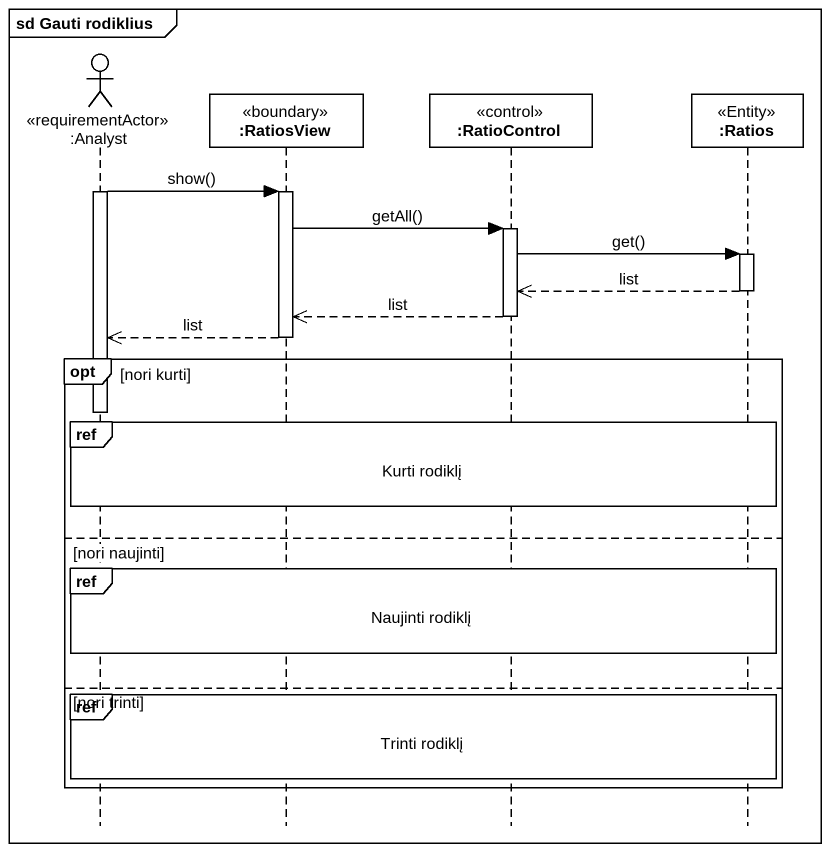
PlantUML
@startuml
mainframe sd Gauti rodiklius
hide footbox
actor ":Analyst" as Analyst <<requirementActor>>
participant ":RatiosView" as RatiosView <<boundary>>
participant ":RatioControl" as RatioControl <<control>>
participant ":Ratios" as Ratios <<Entity>>

activate Analyst
Analyst -> RatiosView : show()
activate RatiosView
RatiosView -> RatioControl : getAll()
activate RatioControl
RatioControl -> Ratios : get()
activate Ratios
Ratios -->> RatioControl : list
deactivate Ratios
RatioControl -->> RatiosView : list
deactivate RatioControl
RatiosView -->> Analyst : list
deactivate RatiosView
opt nori kurti
  deactivate Analyst
  ref over Analyst, RatiosView, RatioControl, Ratios : Kurti rodiklį
else nori naujinti
  ref over Analyst, RatiosView, RatioControl, Ratios : Naujinti rodiklį
else nori trinti
  ref over Analyst, RatiosView, RatioControl, Ratios : Trinti rodiklį
end
@enduml
